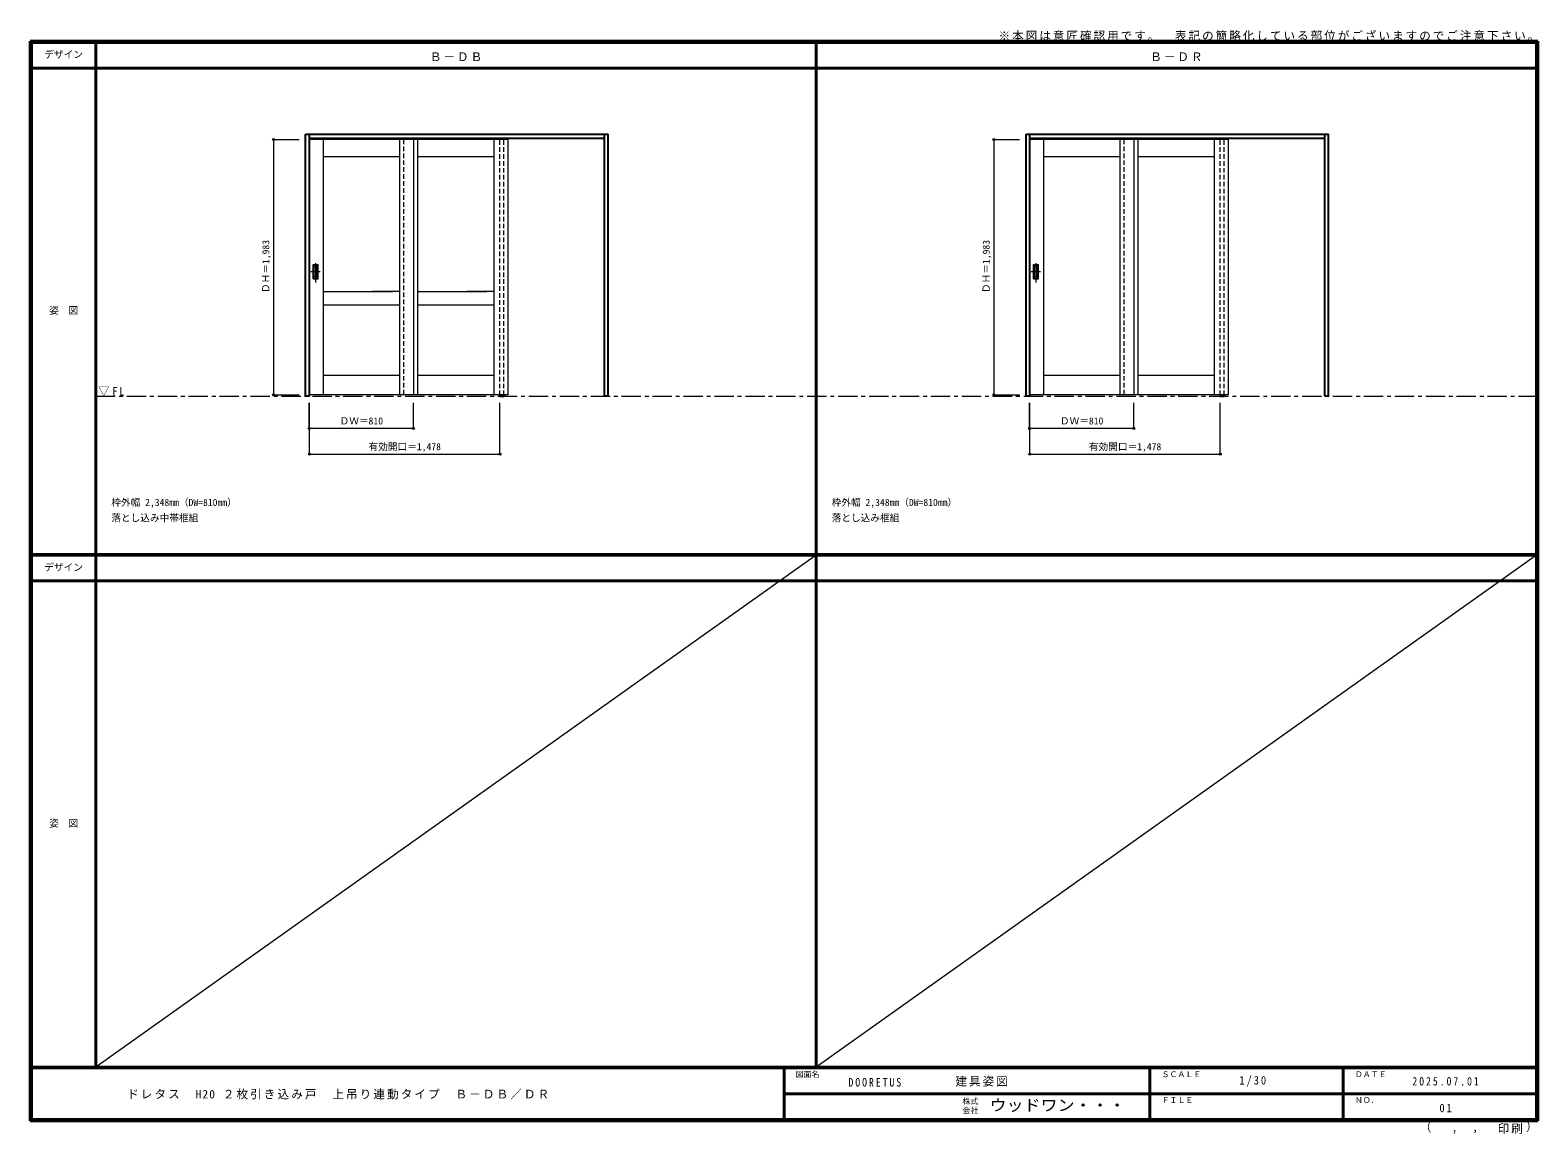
# Model space of a CAD drawing. Units: millimetres, scale not verified. Extents: x -6000 to 5700, y -4307 to 4260.
import ezdxf
from ezdxf.enums import TextEntityAlignment as Align

# ---------------------------------------------------------------- set-up
doc = ezdxf.new("R2010")
doc.units = ezdxf.units.MM
doc.header["$LTSCALE"] = 30
doc.header["$PDMODE"] = 32
doc.header["$PDSIZE"] = 15
doc.linetypes.add('CHAIN1', pattern=[8, 5, -1, 1, -1])
doc.linetypes.add('DASHED1', pattern=[1.8, 1.2, -0.6])
for name, color, linetype, lineweight in [('0-1_通り芯', 7, 'CHAIN1', 18), ('0-2_扉', 7, 'Continuous', 18), ('0-4_枠', 3, 'Continuous', 25), ('0-6_引手', 7, 'Continuous', 18), ('0-B_寸法', 7, 'Continuous', 9), ('0-F', 7, 'Continuous', 18), ('F-1_枠', 6, 'Continuous', 40)]:
    doc.layers.add(name, color=color, linetype=linetype, lineweight=lineweight)
doc.layers.add('0-A_文字', color=7, linetype='Continuous')
doc.layers.add('F-A_文字', color=7, linetype='Continuous')
doc.styles.add('ＭＳ ゴシック', font='')
doc.styles.get('ＭＳ ゴシック').set_extended_font_data('MS Gothic')

msp = doc.modelspace()

# ---------------------------------------------------------------- linework, layer by layer
at = {"layer": '0-1_通り芯'}
msp.add_line((-5490, 1418), (5690, 1418), dxfattribs=at)
at = {"layer": '0-2_扉', "color": 4, "linetype": 'DASHED1', "lineweight": 9}
for p, q in [((-3835, 3411.5), (-3832, 3411.5)), ((-3835, 1428.5), (-3835, 3411.5)), ((-3103, 3411.5), (-3103, 1428.5)), ((-3025, 3411.5), (-3025, 3407.5)), ((-2293, 3411.5), (-2293, 3407.5)), ((1755, 3411.5), (1758, 3411.5)), ((1755, 1428.5), (1755, 3411.5)), ((2487, 3411.5), (2487, 1428.5)), ((2565, 3411.5), (2565, 3407.5)), ((3297, 3411.5), (3297, 3407.5)), ((-3832, 1428.5), (-3835, 1428.5)), ((1758, 1428.5), (1755, 1428.5))]:
    msp.add_line(p, q, dxfattribs=at)
at = {"layer": '0-2_扉'}
for p, q in [((-3025, 3411.5), (-3832, 3411.5)), ((-3725, 3411.5), (-3725, 1428.5)), ((-3135, 3411.5), (-3135, 1428.5)), ((-2293, 3411.5), (-3100, 3411.5)), ((-3025, 3411.5), (-3025, 1428.5)), ((-2993, 3411.5), (-2993, 1428.5)), ((-2403, 3411.5), (-2403, 1428.5)), ((-2293, 3411.5), (-2293, 1428.5)), ((2565, 3411.5), (1758, 3411.5)), ((1865, 3411.5), (1865, 1428.5)), ((2455, 3411.5), (2455, 1428.5)), ((3297, 3411.5), (2490, 3411.5)), ((2565, 3411.5), (2565, 1428.5)), ((2597, 3411.5), (2597, 1428.5)), ((3187, 3411.5), (3187, 1428.5)), ((3297, 3411.5), (3297, 1428.5)), ((-3135, 3276.5), (-3725, 3276.5)), ((-2403, 3276.5), (-2993, 3276.5)), ((2455, 3276.5), (1865, 3276.5)), ((3187, 3276.5), (2597, 3276.5)), ((-3725, 2231.5), (-3188.5, 2231.5)), ((-3135, 2231.5), (-3342.5, 2231.5)), ((-2993, 2231.5), (-2456.5, 2231.5)), ((-2403, 2231.5), (-2610.5, 2231.5)), ((-3135, 2126.5), (-3725, 2126.5)), ((-2403, 2126.5), (-2993, 2126.5)), ((-3135, 1578.5), (-3725, 1578.5)), ((-2403, 1578.5), (-2993, 1578.5)), ((2455, 1578.5), (1865, 1578.5)), ((3187, 1578.5), (2597, 1578.5)), ((-3025, 1428.5), (-3832, 1428.5)), ((-2293, 1428.5), (-3100, 1428.5)), ((2565, 1428.5), (1758, 1428.5)), ((3297, 1428.5), (2490, 1428.5))]:
    msp.add_line(p, q, dxfattribs=at)
at = {"layer": '0-4_枠'}
for p, q in [((-3862, 1418), (-3862, 3453)), ((-3862, 3453), (-1514, 3453)), ((-3832, 1418), (-3832, 3453)), ((-3832, 3423), (-1544, 3423)), ((-1544, 1418), (-1544, 3453)), ((-1514, 1418), (-1514, 3453)), ((1728, 1418), (1728, 3453)), ((1728, 3453), (4076, 3453)), ((1758, 1418), (1758, 3453)), ((1758, 3423), (4046, 3423)), ((4046, 1418), (4046, 3453)), ((4076, 1418), (4076, 3453)), ((-3832, 1418), (-3862, 1418)), ((-2354, 1428.5), (-2354, 1418)), ((-2354, 1418), (-2324, 1418)), ((-2324, 1428.5), (-2324, 1418)), ((-1514, 1418), (-1544, 1418)), ((1758, 1418), (1728, 1418)), ((3236, 1428.5), (3236, 1418)), ((3236, 1418), (3266, 1418)), ((3266, 1428.5), (3266, 1418)), ((4076, 1418), (4046, 1418))]:
    msp.add_line(p, q, dxfattribs=at)
at = {"layer": '0-4_枠', "color": 4, "linetype": 'DASHED1', "lineweight": 9}
for p, q in [((-2354, 1426), (-2354, 3423)), ((-2324, 1426), (-2324, 3423)), ((3236, 1426), (3236, 3423)), ((3266, 1426), (3266, 3423))]:
    msp.add_line(p, q, dxfattribs=at)
at = {"layer": '0-6_引手', "linetype": 'CHAIN1'}
for p, q in [((-3784, 2300.77), (-3784, 2471.62)), ((1806, 2300.77), (1806, 2471.62)), ((-3822.07, 2386), (-3749.56, 2386)), ((1767.93, 2386), (1840.43, 2386))]:
    msp.add_line(p, q, dxfattribs=at)
at = {"layer": '0-6_引手'}
for p, q in [((-3803, 2441), (-3765, 2441)), ((-3803, 2331), (-3803, 2441)), ((-3796.5, 2425), (-3771.5, 2425)), ((-3796.5, 2347), (-3796.5, 2425)), ((-3796.5, 2347), (-3771.5, 2347)), ((-3771.5, 2347), (-3771.5, 2425)), ((-3765, 2331), (-3765, 2441)), ((1787, 2441), (1825, 2441)), ((1787, 2331), (1787, 2441)), ((1793.5, 2425), (1818.5, 2425)), ((1793.5, 2347), (1793.5, 2425)), ((1793.5, 2347), (1818.5, 2347)), ((1818.5, 2347), (1818.5, 2425)), ((1825, 2331), (1825, 2441)), ((-3803, 2331), (-3765, 2331)), ((1787, 2331), (1825, 2331))]:
    msp.add_line(p, q, dxfattribs=at)
at = {"layer": '0-6_引手', "linetype": 'DASHED1'}
for p, q in [((-3768, 2335), (-3768, 2437)), ((1822, 2335), (1822, 2437)), ((-3800, 2335), (-3768, 2335)), ((1790, 2335), (1822, 2335))]:
    msp.add_line(p, q, dxfattribs=at)
for points in [[(-3800, 2335), (-3800, 2437), (-3768, 2437)], [(1790, 2335), (1790, 2437), (1822, 2437)]]:
    msp.add_lwpolyline(points, dxfattribs=at)
at = {"layer": '0-B_寸法', "color": 4}
for p, q in [((-4112, 3411.5), (-4112, 1428.5)), ((-4112, 3411.5), (-3912, 3411.5)), ((1478, 3411.5), (1478, 1428.5)), ((1478, 3411.5), (1678, 3411.5)), ((-4112, 1428.5), (-3912, 1428.5)), ((1478, 1428.5), (1678, 1428.5)), ((-3835, 1168), (-3835, 1368)), ((-3832, 968), (-3832, 1368)), ((-3025, 1168), (-3025, 1368)), ((-2354, 968), (-2354, 1368)), ((1755, 1168), (1755, 1368)), ((1758, 968), (1758, 1368)), ((2565, 1168), (2565, 1368)), ((3236, 968), (3236, 1368)), ((-3025, 1168), (-3835, 1168)), ((2565, 1168), (1755, 1168)), ((-3832, 968), (-2354, 968)), ((1758, 968), (3236, 968))]:
    msp.add_line(p, q, dxfattribs=at)
at = {"layer": '0-B_寸法'}
for p in [(-4112, 3411.5), (1478, 3411.5), (-4112, 1428.5), (1478, 1428.5), (-3835, 1168), (-3025, 1168), (1755, 1168), (2565, 1168), (-3832, 968), (-2354, 968), (1758, 968), (3236, 968)]:
    msp.add_point(p, dxfattribs=at)
at = {"layer": '0-F'}
for p, q in [((100, 184.5), (-5490, -3790)), ((5690, 184.5), (100, -3790))]:
    msp.add_line(p, q, dxfattribs=at)
at = {"layer": 'F-1_枠'}
for p, q in [((-6000, 4175), (5700, 4175)), ((-6000, 4175), (-6000, -4205)), ((-6000, 4170), (5700, 4170)), ((-6000, 4165), (5700, 4165)), ((-5995, 4175), (-5995, -4205)), ((-5990, 4175), (-5990, -4205)), ((-5490, 4175), (-5490, -3790)), ((100, -3790), (100, 4175)), ((5690, 4175), (5690, -4205)), ((5695, 4175), (5695, -4205)), ((5700, 4175), (5700, -4205)), ((-6000, 3965), (5700, 3965)), ((-6000, 190.5), (5700, 190.5)), ((-6000, 187.5), (5700, 187.5)), ((-6000, 184.5), (5700, 184.5)), ((-6000, -15.5), (5700, -15.5)), ((5700, -3790), (-6000, -3790)), ((5700, -3795), (-6000, -3795)), ((-150, -3795), (-150, -4195)), ((2690, -3795), (2690, -4195)), ((4190, -3795), (4190, -4195)), ((-150, -3995), (5690, -3995.01)), ((5700, -4195), (-6000, -4195)), ((5700, -4200), (-6000, -4200)), ((5700, -4205), (-6000, -4205))]:
    msp.add_line(p, q, dxfattribs=at)

# ---------------------------------------------------------------- texts
at = {"layer": '0-A_文字', "style": 'ＭＳ ゴシック'}
for s, p in [('枠外幅 2,348mm（DW=810mm）', (-5370, 550.5)), ('枠外幅 2,348mm（DW=810mm）', (220, 550.5)), ('落とし込み中帯框組', (-5370, 430.5)), ('落とし込み框組', (220, 430.5))]:
    msp.add_text(s, height=54.99, dxfattribs=at).set_placement(p, align=Align.BOTTOM_LEFT)
at = {"layer": '0-A_文字', "char_height": 65.98, "attachment_point": 7, "style": 'ＭＳ ゴシック'}
for s, insert in [('\\T1.17;※本図は意匠確認用です。\u3000表記の簡略化している部位がございますのでご注意下さい。', (1515, 4175)), ('\\T1.17;Ｂ－ＤＢ', (-2897.5, 4020)), ('\\T1.17;Ｂ－ＤＲ', (2692.5, 4020)), ('\\T1.26;\\W0.95;▽FL', (-5471.25, 1418))]:
    msp.add_mtext(s, dxfattribs=dict(at, insert=insert))
at = {"layer": '0-B_寸法', "style": 'ＭＳ ゴシック'}
for p in [(-4127, 2219.75), (1463, 2219.75)]:
    msp.add_text('ＤＨ＝1,983', height=54.99, rotation=90, dxfattribs=at).set_placement(p, align=Align.BOTTOM_LEFT)
for s, p in [('ＤＷ＝810', (-3598.75, 1183)), ('ＤＷ＝810', (1991.25, 1183)), ('有効開口＝1,478', (-3374.25, 983)), ('有効開口＝1,478', (2215.75, 983))]:
    msp.add_text(s, height=54.99, dxfattribs=at).set_placement(p, align=Align.BOTTOM_LEFT)
at = {"layer": 'F-A_文字', "style": 'ＭＳ ゴシック'}
for s, height, p in [('デザイン', 54.99, (-5890, 4027.5)), ('姿\u3000図', 54.99, (-5852.5, 2040.25)), ('デザイン', 54.99, (-5890, 47)), ('姿\u3000図', 54.99, (-5852.5, -1940.25)), ('図面名', 43.99, (-60, -3880)), ('ＳＣＡＬＥ', 43.99, (2780, -3880)), ('ＤＡＴＥ', 43.99, (4280, -3880)), ('株式', 43.99, (1235, -4089)), ('ＦＩＬＥ', 43.99, (2780, -4080)), ('ＮＯ．', 43.99, (4280, -4080)), ('会社', 43.99, (1235, -4161)), ('（', 65.98, (4784.03, -4308.31)), ('）', 65.98, (5608.4, -4304.13)), (',', 65.98, (5031.28, -4308.31)), (',', 65.98, (5190.2, -4305.53))]:
    msp.add_text(s, height=height, dxfattribs=at).set_placement(p, align=Align.BOTTOM_LEFT)
at = {"layer": 'F-A_文字', "style": 'ＭＳ ゴシック', "width": 1.1}
msp.add_text('ウッドワン・・・', height=87.98, dxfattribs=at).set_placement((1445, -4155), align=Align.BOTTOM_LEFT)
at = {"layer": 'F-A_文字', "char_height": 65.98, "attachment_point": 7, "style": 'ＭＳ ゴシック'}
for s, insert in [('\\T1.17;建具姿図', (1180.42, -3940)), ('\\T1.38;\\W0.9;1/30', (3383.75, -3940)), ('\\T1.18;ドレタス\u3000H20\\~２枚引き込み戸\u3000上吊り連動タイプ\u3000Ｂ－ＤＢ／ＤＲ', (-5247.55, -4040)), ('\\T1.39;\\W0.85;DOORETUS', (350, -3940.79)), ('\\T1.39;\\W0.85;2025.07.01', (4726.25, -3932.5)), ('\\T1.36;\\W0.9;01', (4936.25, -4140)), ('\\T1.17;印刷', (5388.15, -4306.92))]:
    msp.add_mtext(s, dxfattribs=dict(at, insert=insert))

doc.saveas('drawing.dxf')
